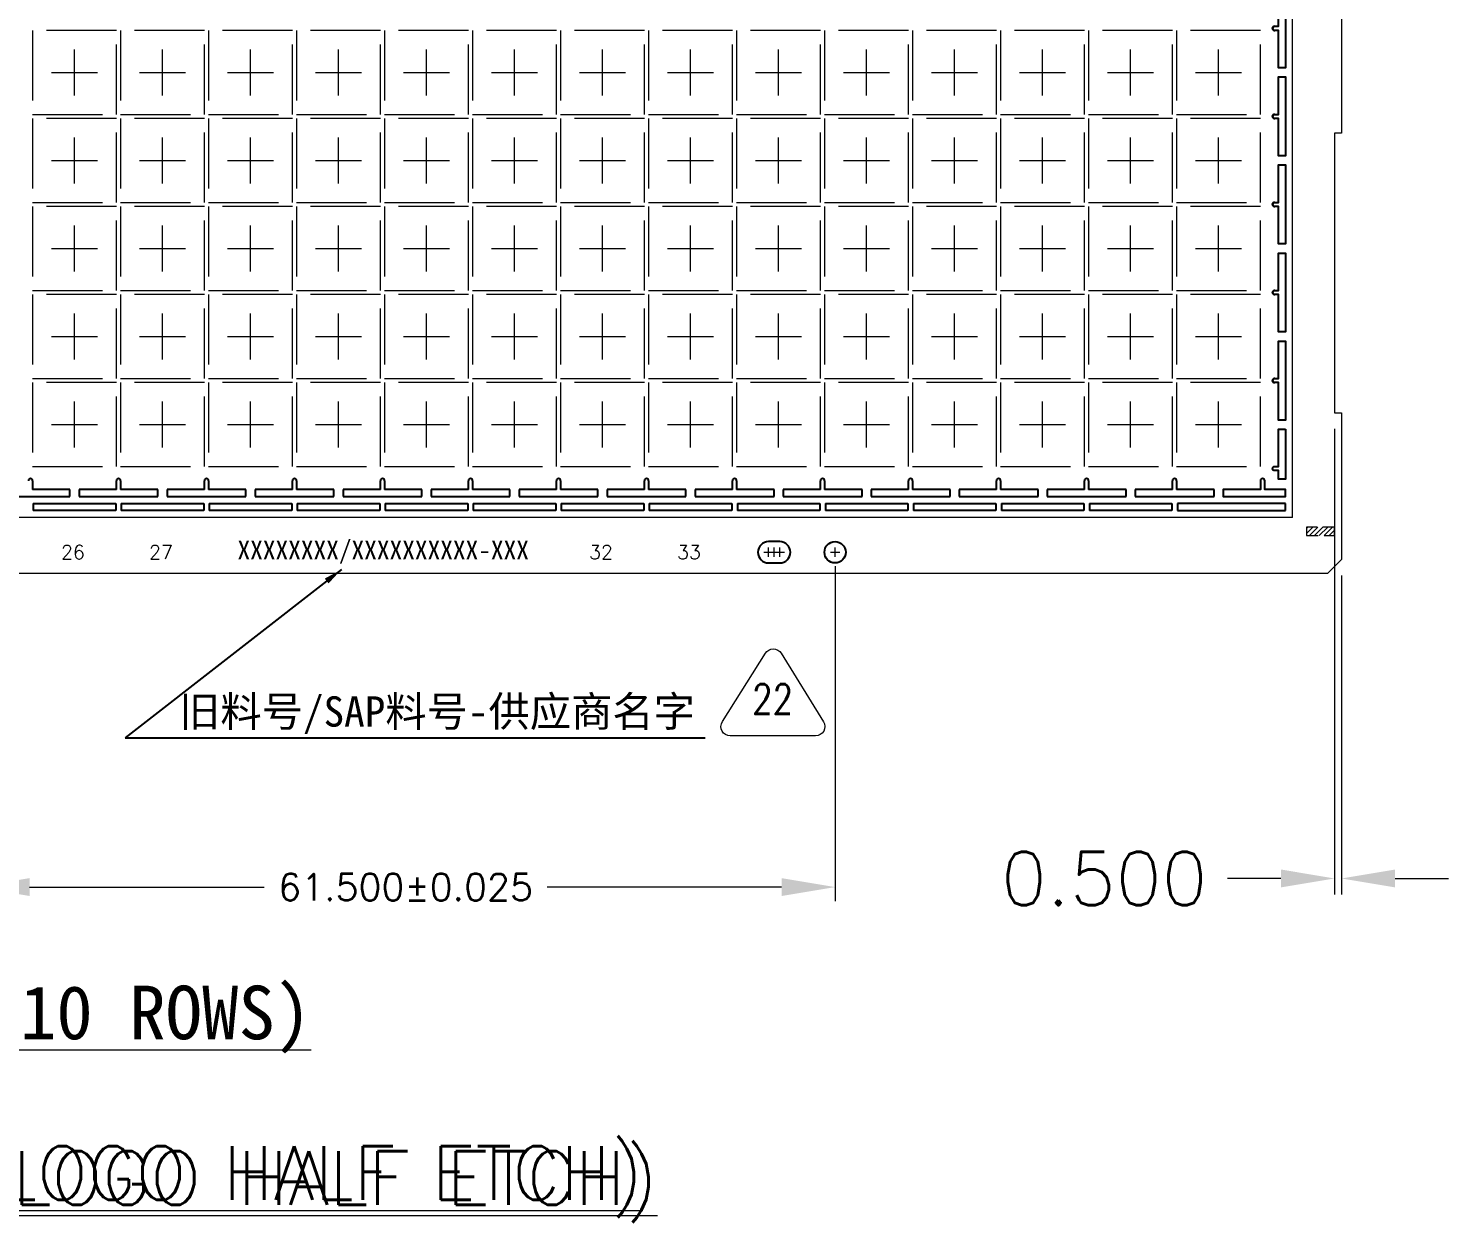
# Model space of a CAD drawing. Header units: millimetres. Extents: x 586 to 984, y 385 to 645.
# Drawn here: x 684.53 to 715.03, y 451.23 to 476.87 of the extents above; entities that cross this region are included whole.
import ezdxf

# ---------------------------------------------------------------- set-up
doc = ezdxf.new("R2010")
doc.units = ezdxf.units.MM
doc.linetypes.add('CENTER', pattern=[2, 1.25, -0.25, 0.25, -0.25])
doc.linetypes.add('HIDDEN', pattern=[0.375, 0.25, -0.125])
doc.layers.add('1', color=7, linetype='Continuous')
doc.layers.add('标注', color=4, linetype='Continuous')
doc.layers.add('DIM', color=4, linetype='Continuous', lineweight=18)
doc.styles.add('ROMANS', font='SIMPLEX', dxfattribs={"width": 0.8, "height": 0.018})
doc.styles.add('SIMPLEX', font='SIMPLEX')
doc.styles.add('宋体', font='')
doc.styles.get('宋体').set_extended_font_data('SimSun')
doc.dimstyles.new('ISO-25', dxfattribs={"dimtxt": 0.2, "dimasz": 0.15, "dimexe": 0.025, "dimexo": 0.025, "dimgap": 0.025, "dimtad": 0, "dimdec": 3, "dimzin": 1, "dimdsep": 46, "dimtxsty": '宋体', "dimcen": 0.15, "dimadec": 0, "dimazin": 0, "dimtfac": 1, "dimtdec": 3, "dimtmove": 0, "dimatfit": 3, "dimfxl": 1, "dimarcsym": 0})

msp = doc.modelspace()

# ---------------------------------------------------------------- hatches: boundary and pattern name
at = {"layer": 'DIM'}
h = msp.add_hatch(dxfattribs=at)
h.set_pattern_fill('ANSI31', color=256, scale=0.6, style=0)
h.set_pattern_definition([(45, (355.90738, 487.44193), (-0.053033009, 0.053033009), [])])
h.paths.add_polyline_path([(635.4774, 487.7584), (635.4774, 487.5784), (636.0774, 487.5784), (636.0774, 487.7584)])
h.paths.add_polyline_path([(635.4774, 465.9784), (635.4774, 466.1584), (636.0774, 466.1584), (636.0774, 465.9784)])
h.paths.add_polyline_path([(712.5774, 465.9784), (712.5774, 466.1584), (711.9774, 466.1584), (711.9774, 465.9784)])
h.paths.add_polyline_path([(712.5774, 487.7584), (712.5774, 487.5784), (711.9774, 487.5784), (711.9774, 487.7584)])

# ---------------------------------------------------------------- linework, layer by layer
msp.add_circle((701.8524, 465.622, -0.0958), 0.2286)
at = {"layer": '1', "ltscale": 10}
for p, q in [((684.6174, 467.1574, -0.0958), (684.6174, 466.9684, -0.0958)), ((685.4199, 466.9684, -0.0958), (684.6174, 466.9684, -0.0958)), ((685.4199, 466.8184, -0.0958), (685.4199, 466.9684, -0.0958)), ((686.4174, 466.9684, -0.0958), (685.6149, 466.9684, -0.0958)), ((685.6149, 466.9684, -0.0958), (685.6149, 466.8184, -0.0958)), ((686.4174, 466.9684, -0.0958), (686.4174, 467.1574, -0.0958)), ((686.5074, 467.1574, -0.0958), (686.5074, 466.9684, -0.0958)), ((687.3099, 466.9684, -0.0958), (686.5074, 466.9684, -0.0958)), ((687.3099, 466.8184, -0.0958), (687.3099, 466.9684, -0.0958)), ((688.3074, 466.9684, -0.0958), (687.5049, 466.9684, -0.0958)), ((687.5049, 466.9684, -0.0958), (687.5049, 466.8184, -0.0958)), ((688.3074, 466.9684, -0.0958), (688.3074, 467.1574, -0.0958)), ((688.3974, 467.1574, -0.0958), (688.3974, 466.9684, -0.0958)), ((689.1999, 466.9684, -0.0958), (688.3974, 466.9684, -0.0958)), ((689.1999, 466.8184, -0.0958), (689.1999, 466.9684, -0.0958)), ((690.1974, 466.9684, -0.0958), (689.3949, 466.9684, -0.0958)), ((689.3949, 466.9684, -0.0958), (689.3949, 466.8184, -0.0958)), ((690.1974, 466.9684, -0.0958), (690.1974, 467.1574, -0.0958)), ((690.2874, 467.1574, -0.0958), (690.2874, 466.9684, -0.0958)), ((691.0899, 466.9684, -0.0958), (690.2874, 466.9684, -0.0958)), ((691.0899, 466.8184, -0.0958), (691.0899, 466.9684, -0.0958)), ((692.0874, 466.9684, -0.0958), (691.2849, 466.9684, -0.0958)), ((691.2849, 466.9684, -0.0958), (691.2849, 466.8184, -0.0958)), ((692.0874, 466.9684, -0.0958), (692.0874, 467.1574, -0.0958)), ((692.1774, 467.1574, -0.0958), (692.1774, 466.9684, -0.0958)), ((692.9799, 466.9684, -0.0958), (692.1774, 466.9684, -0.0958)), ((692.9799, 466.8184, -0.0958), (692.9799, 466.9684, -0.0958)), ((693.9774, 466.9684, -0.0958), (693.1749, 466.9684, -0.0958)), ((693.1749, 466.9684, -0.0958), (693.1749, 466.8184, -0.0958)), ((693.9774, 466.9684, -0.0958), (693.9774, 467.1574, -0.0958)), ((694.0674, 467.1574, -0.0958), (694.0674, 466.9684, -0.0958)), ((694.8699, 466.9684, -0.0958), (694.0674, 466.9684, -0.0958)), ((694.8699, 466.8184, -0.0958), (694.8699, 466.9684, -0.0958)), ((695.8674, 466.9684, -0.0958), (695.0649, 466.9684, -0.0958)), ((695.0649, 466.9684, -0.0958), (695.0649, 466.8184, -0.0958)), ((695.8674, 466.9684, -0.0958), (695.8674, 467.1574, -0.0958)), ((695.9574, 467.1574, -0.0958), (695.9574, 466.9684, -0.0958)), ((696.7599, 466.9684, -0.0958), (695.9574, 466.9684, -0.0958)), ((696.7599, 466.8184, -0.0958), (696.7599, 466.9684, -0.0958)), ((697.7574, 466.9684, -0.0958), (696.9549, 466.9684, -0.0958)), ((696.9549, 466.9684, -0.0958), (696.9549, 466.8184, -0.0958)), ((697.7574, 466.9684, -0.0958), (697.7574, 467.1574, -0.0958)), ((697.8474, 467.1574, -0.0958), (697.8474, 466.9684, -0.0958)), ((698.6499, 466.9684, -0.0958), (697.8474, 466.9684, -0.0958)), ((698.6499, 466.8184, -0.0958), (698.6499, 466.9684, -0.0958)), ((699.6474, 466.9684, -0.0958), (698.8449, 466.9684, -0.0958)), ((698.8449, 466.9684, -0.0958), (698.8449, 466.8184, -0.0958)), ((699.6474, 466.9684, -0.0958), (699.6474, 467.1574, -0.0958)), ((699.7374, 467.1574, -0.0958), (699.7374, 466.9684, -0.0958)), ((700.5399, 466.9684, -0.0958), (699.7374, 466.9684, -0.0958)), ((700.5399, 466.8184, -0.0958), (700.5399, 466.9684, -0.0958)), ((701.5374, 466.9684, -0.0958), (700.7349, 466.9684, -0.0958)), ((700.7349, 466.9684, -0.0958), (700.7349, 466.8184, -0.0958)), ((701.5374, 466.9684, -0.0958), (701.5374, 467.1574, -0.0958)), ((701.6274, 467.1574, -0.0958), (701.6274, 466.9684, -0.0958)), ((702.4299, 466.9684, -0.0958), (701.6274, 466.9684, -0.0958)), ((702.4299, 466.8184, -0.0958), (702.4299, 466.9684, -0.0958)), ((703.4274, 466.9684, -0.0958), (702.6249, 466.9684, -0.0958)), ((702.6249, 466.9684, -0.0958), (702.6249, 466.8184, -0.0958)), ((703.4274, 466.9684, -0.0958), (703.4274, 467.1574, -0.0958)), ((703.5174, 467.1574, -0.0958), (703.5174, 466.9684, -0.0958)), ((704.3199, 466.9684, -0.0958), (703.5174, 466.9684, -0.0958)), ((704.3199, 466.8184, -0.0958), (704.3199, 466.9684, -0.0958)), ((705.3174, 466.9684, -0.0958), (704.5149, 466.9684, -0.0958)), ((704.5149, 466.9684, -0.0958), (704.5149, 466.8184, -0.0958)), ((705.3174, 466.9684, -0.0958), (705.3174, 467.1574, -0.0958)), ((705.4074, 467.1574, -0.0958), (705.4074, 466.9684, -0.0958)), ((706.2099, 466.9684, -0.0958), (705.4074, 466.9684, -0.0958)), ((706.2099, 466.8184, -0.0958), (706.2099, 466.9684, -0.0958)), ((707.2074, 466.9684, -0.0958), (706.4049, 466.9684, -0.0958)), ((706.4049, 466.9684, -0.0958), (706.4049, 466.8184, -0.0958)), ((707.2074, 466.9684, -0.0958), (707.2074, 467.1574, -0.0958)), ((707.2974, 467.1574, -0.0958), (707.2974, 466.9684, -0.0958)), ((708.0999, 466.9684, -0.0958), (707.2974, 466.9684, -0.0958)), ((708.0999, 466.8184, -0.0958), (708.0999, 466.9684, -0.0958)), ((709.0974, 466.9684, -0.0958), (708.2949, 466.9684, -0.0958)), ((708.2949, 466.9684, -0.0958), (708.2949, 466.8184, -0.0958)), ((709.0974, 466.9684, -0.0958), (709.0974, 467.1574, -0.0958)), ((709.1874, 467.1574, -0.0958), (709.1874, 466.9684, -0.0958)), ((709.9899, 466.9684, -0.0958), (709.1874, 466.9684, -0.0958)), ((709.9899, 466.8184, -0.0958), (709.9899, 466.9684, -0.0958)), ((683.7249, 466.8184, -0.0958), (685.4199, 466.8184, -0.0958)), ((685.6149, 466.8184, -0.0958), (687.3099, 466.8184, -0.0958)), ((687.5049, 466.8184, -0.0958), (689.1999, 466.8184, -0.0958)), ((689.3949, 466.8184, -0.0958), (691.0899, 466.8184, -0.0958)), ((691.2849, 466.8184, -0.0958), (692.9799, 466.8184, -0.0958)), ((693.1749, 466.8184, -0.0958), (694.8699, 466.8184, -0.0958)), ((695.0649, 466.8184, -0.0958), (696.7599, 466.8184, -0.0958)), ((696.9549, 466.8184, -0.0958), (698.6499, 466.8184, -0.0958)), ((698.8449, 466.8184, -0.0958), (700.5399, 466.8184, -0.0958)), ((700.7349, 466.8184, -0.0958), (702.4299, 466.8184, -0.0958)), ((702.6249, 466.8184, -0.0958), (704.3199, 466.8184, -0.0958)), ((704.5149, 466.8184, -0.0958), (706.2099, 466.8184, -0.0958)), ((706.4049, 466.8184, -0.0958), (708.0999, 466.8184, -0.0958)), ((708.2949, 466.8184, -0.0958), (709.9899, 466.8184, -0.0958))]:
    msp.add_line(p, q, dxfattribs=at)
at = {"layer": '1'}
for p, q in [((684.6324, 466.6684, -0.0958), (686.4024, 466.6684, -0.0958)), ((684.6324, 466.6684, -0.0958), (684.6324, 466.5184, -0.0958)), ((686.4024, 466.6684, -0.0958), (686.4024, 466.5184, -0.0958)), ((686.5224, 466.6684, -0.0958), (688.2924, 466.6684, -0.0958)), ((686.5224, 466.6684, -0.0958), (686.5224, 466.5184, -0.0958)), ((688.2924, 466.6684, -0.0958), (688.2924, 466.5184, -0.0958)), ((688.4124, 466.6684, -0.0958), (690.1824, 466.6684, -0.0958)), ((688.4124, 466.6684, -0.0958), (688.4124, 466.5184, -0.0958)), ((690.1824, 466.6684, -0.0958), (690.1824, 466.5184, -0.0958)), ((690.3024, 466.6684, -0.0958), (692.0724, 466.6684, -0.0958)), ((690.3024, 466.6684, -0.0958), (690.3024, 466.5184, -0.0958)), ((692.0724, 466.6684, -0.0958), (692.0724, 466.5184, -0.0958)), ((692.1924, 466.6684, -0.0958), (693.9624, 466.6684, -0.0958)), ((692.1924, 466.6684, -0.0958), (692.1924, 466.5184, -0.0958)), ((693.9624, 466.6684, -0.0958), (693.9624, 466.5184, -0.0958)), ((694.0824, 466.6684, -0.0958), (695.8524, 466.6684, -0.0958)), ((694.0824, 466.6684, -0.0958), (694.0824, 466.5184, -0.0958)), ((695.8524, 466.6684, -0.0958), (695.8524, 466.5184, -0.0958)), ((695.9724, 466.6684, -0.0958), (697.7424, 466.6684, -0.0958)), ((695.9724, 466.6684, -0.0958), (695.9724, 466.5184, -0.0958)), ((697.7424, 466.6684, -0.0958), (697.7424, 466.5184, -0.0958)), ((697.8624, 466.6684, -0.0958), (699.6324, 466.6684, -0.0958)), ((697.8624, 466.6684, -0.0958), (697.8624, 466.5184, -0.0958)), ((699.6324, 466.6684, -0.0958), (699.6324, 466.5184, -0.0958)), ((699.7524, 466.6684, -0.0958), (701.5224, 466.6684, -0.0958)), ((699.7524, 466.6684, -0.0958), (699.7524, 466.5184, -0.0958)), ((701.5224, 466.6684, -0.0958), (701.5224, 466.5184, -0.0958)), ((701.6424, 466.6684, -0.0958), (703.4124, 466.6684, -0.0958)), ((701.6424, 466.6684, -0.0958), (701.6424, 466.5184, -0.0958)), ((703.4124, 466.6684, -0.0958), (703.4124, 466.5184, -0.0958)), ((703.5324, 466.6684, -0.0958), (705.3024, 466.6684, -0.0958)), ((703.5324, 466.6684, -0.0958), (703.5324, 466.5184, -0.0958)), ((705.3024, 466.6684, -0.0958), (705.3024, 466.5184, -0.0958)), ((705.4224, 466.6684, -0.0958), (707.1924, 466.6684, -0.0958)), ((705.4224, 466.6684, -0.0958), (705.4224, 466.5184, -0.0958)), ((707.1924, 466.6684, -0.0958), (707.1924, 466.5184, -0.0958)), ((707.3124, 466.6684, -0.0958), (709.0824, 466.6684, -0.0958)), ((707.3124, 466.6684, -0.0958), (707.3124, 466.5184, -0.0958)), ((709.0824, 466.6684, -0.0958), (709.0824, 466.5184, -0.0958)), ((711.5274, 466.6684, -0.0958), (709.2024, 466.6684, -0.0958)), ((709.2024, 466.6684, -0.0958), (709.2024, 466.5184, -0.0958)), ((711.5274, 466.5184, -0.0958), (711.5274, 466.6684, -0.0958)), ((686.4024, 466.5184, -0.0958), (684.6324, 466.5184, -0.0958)), ((688.2924, 466.5184, -0.0958), (686.5224, 466.5184, -0.0958)), ((690.1824, 466.5184, -0.0958), (688.4124, 466.5184, -0.0958)), ((692.0724, 466.5184, -0.0958), (690.3024, 466.5184, -0.0958)), ((693.9624, 466.5184, -0.0958), (692.1924, 466.5184, -0.0958)), ((695.8524, 466.5184, -0.0958), (694.0824, 466.5184, -0.0958)), ((697.7424, 466.5184, -0.0958), (695.9724, 466.5184, -0.0958)), ((699.6324, 466.5184, -0.0958), (697.8624, 466.5184, -0.0958)), ((701.5224, 466.5184, -0.0958), (699.7524, 466.5184, -0.0958)), ((703.4124, 466.5184, -0.0958), (701.6424, 466.5184, -0.0958)), ((705.3024, 466.5184, -0.0958), (703.5324, 466.5184, -0.0958)), ((707.1924, 466.5184, -0.0958), (705.4224, 466.5184, -0.0958)), ((709.0824, 466.5184, -0.0958), (707.3124, 466.5184, -0.0958)), ((709.2024, 466.5184, -0.0958), (711.5274, 466.5184, -0.0958))]:
    msp.add_line(p, q, dxfattribs=at)
at = {"layer": '1', "lineweight": 0, "elevation": -0.0958}
msp.add_lwpolyline([(635.6274, 488.5684), (712.4274, 488.5684), (712.7274, 488.2684), (712.7274, 485.1184), (712.5774, 485.1184), (712.5774, 479.1184), (712.7274, 479.1184), (712.7274, 474.6184), (712.5774, 474.6184), (712.5774, 468.6184), (712.7274, 468.6184), (712.7274, 465.4684), (712.4274, 465.1684), (635.6274, 465.1684)], dxfattribs=at)
at = {"layer": '1', "elevation": -0.0958}
for points in [[(711.2934, 476.9134), (711.3774, 476.9134), (711.3774, 477.7159), (711.5274, 477.7159), (711.5274, 476.0209), (711.3774, 476.0209), (711.3774, 476.8234), (711.2934, 476.8234, -1), (711.2934, 476.9134, 1), (711.2934, 476.8234)], [(711.2934, 475.0234), (711.3774, 475.0234), (711.3774, 475.8259), (711.5274, 475.8259), (711.5274, 474.1309), (711.3774, 474.1309), (711.3774, 474.9334), (711.2934, 474.9334, -1), (711.2934, 475.0234, 1), (711.2934, 474.9334)], [(711.2934, 473.1334), (711.3774, 473.1334), (711.3774, 473.9359), (711.5274, 473.9359), (711.5274, 472.2409), (711.3774, 472.2409), (711.3774, 473.0434), (711.2934, 473.0434, -1), (711.2934, 473.1334, 1), (711.2934, 473.0434)], [(711.2934, 471.2434), (711.3774, 471.2434), (711.3774, 472.0459), (711.5274, 472.0459), (711.5274, 470.3509), (711.3774, 470.3509), (711.3774, 471.1534), (711.2934, 471.1534, -1), (711.2934, 471.2434, 1), (711.2934, 471.1534)], [(711.2934, 469.3534), (711.3774, 469.3534), (711.3774, 470.1559), (711.5274, 470.1559), (711.5274, 468.4609), (711.3774, 468.4609), (711.3774, 469.2634), (711.2934, 469.2634, -1), (711.2934, 469.3534, 1), (711.2934, 469.2634)]]:
    msp.add_lwpolyline(points, format="xyb", dxfattribs=at)
for points in [[(711.5274, 468.2659), (711.5274, 467.1934), (711.3774, 467.1934), (711.3774, 467.3734), (711.2934, 467.3734, -1), (711.2934, 467.4634), (711.3774, 467.4634), (711.3774, 468.2659)], [(700.6638, 465.3934, 1), (700.6638, 465.8506), (700.4238, 465.8506, 1), (700.4238, 465.3934)]]:
    msp.add_lwpolyline(points, format="xyb", close=True, dxfattribs=at)
at = {"layer": '1', "ltscale": 10, "elevation": -0.0958}
msp.add_lwpolyline([(711.0774, 467.1574, 1), (710.9874, 467.1574), (710.9874, 466.9684), (710.1849, 466.9684), (710.1849, 466.8184), (711.5274, 466.8184), (711.5274, 466.9684), (711.0774, 466.9684)], format="xyb", close=True, dxfattribs=at)
at = {"layer": '1'}
msp.add_circle((701.8524, 465.622, -0.0958), 0.2286, dxfattribs=at)
at = {"layer": '1', "ltscale": 10}
for centre in [(684.5724, 467.1574, -0.0958), (686.4624, 467.1574, -0.0958), (688.3524, 467.1574, -0.0958), (690.2424, 467.1574, -0.0958), (692.1324, 467.1574, -0.0958), (694.0224, 467.1574, -0.0958), (695.9124, 467.1574, -0.0958), (697.8024, 467.1574, -0.0958), (699.6924, 467.1574, -0.0958), (701.5824, 467.1574, -0.0958), (703.4724, 467.1574, -0.0958), (705.3624, 467.1574, -0.0958), (707.2524, 467.1574, -0.0958), (709.1424, 467.1574, -0.0958)]:
    msp.add_arc(centre, 0.045, 0, 180, dxfattribs=at)
at = {"layer": 'DIM'}
for p, q in [((711.6774, 466.3684, -0.0958), (711.6774, 487.3684, -0.0958)), ((711.6774, 466.3684, -0.0958), (711.6774, 487.3684, -0.0958)), ((712.5774, 468.2734, -0.0958), (712.5774, 458.2734, -0.0958)), ((711.6774, 466.3684, -0.0958), (636.6774, 466.3684, -0.0958)), ((711.6774, 466.3684, -0.0958), (636.6774, 466.3684, -0.0958)), ((700.3238, 465.622, -0.0958), (700.5238, 465.622, -0.0958)), ((700.4238, 465.522, -0.0958), (700.4238, 465.722, -0.0958)), ((700.4438, 465.622, -0.0958), (700.6438, 465.622, -0.0958)), ((700.5438, 465.522, -0.0958), (700.5438, 465.722, -0.0958)), ((700.5638, 465.622, -0.0958), (700.7638, 465.622, -0.0958)), ((700.6638, 465.522, -0.0958), (700.6638, 465.722, -0.0958)), ((701.7524, 465.622, -0.0958), (701.9524, 465.622, -0.0958)), ((701.8524, 465.522, -0.0958), (701.8524, 465.722, -0.0958)), ((701.8524, 465.322, -0.0958), (701.8524, 458.1332, -0.0958)), ((712.7274, 465.1234, -0.0958), (712.7274, 458.2734, -0.0958)), ((684.5524, 458.4332, -0.0958), (689.5893, 458.4332, -0.0958)), ((700.7024, 458.4332, -0.0958), (695.6655, 458.4332, -0.0958)), ((711.4274, 458.6184, -0.0958), (710.2774, 458.6184, -0.0958)), ((713.8774, 458.6184, -0.0958), (715.0274, 458.6184, -0.0958))]:
    msp.add_line(p, q, dxfattribs=at)
at = {"layer": 'DIM', "color": 2, "linetype": 'CENTER', "ltscale": 1.2}
for p, q in [((686.4174, 476.8234, -0.0958), (684.6174, 476.8234, -0.0958)), ((684.6174, 476.8234, -0.0958), (684.6174, 475.0234, -0.0958)), ((686.4174, 475.0234, -0.0958), (686.4174, 476.8234, -0.0958)), ((688.3074, 476.8234, -0.0958), (686.5074, 476.8234, -0.0958)), ((686.5074, 476.8234, -0.0958), (686.5074, 475.0234, -0.0958)), ((688.3074, 475.0234, -0.0958), (688.3074, 476.8234, -0.0958)), ((690.1974, 476.8234, -0.0958), (688.3974, 476.8234, -0.0958)), ((688.3974, 476.8234, -0.0958), (688.3974, 475.0234, -0.0958)), ((690.1974, 475.0234, -0.0958), (690.1974, 476.8234, -0.0958)), ((692.0874, 476.8234, -0.0958), (690.2874, 476.8234, -0.0958)), ((690.2874, 476.8234, -0.0958), (690.2874, 475.0234, -0.0958)), ((692.0874, 475.0234, -0.0958), (692.0874, 476.8234, -0.0958)), ((693.9774, 476.8234, -0.0958), (692.1774, 476.8234, -0.0958)), ((692.1774, 476.8234, -0.0958), (692.1774, 475.0234, -0.0958)), ((693.9774, 475.0234, -0.0958), (693.9774, 476.8234, -0.0958)), ((695.8674, 476.8234, -0.0958), (694.0674, 476.8234, -0.0958)), ((694.0674, 476.8234, -0.0958), (694.0674, 475.0234, -0.0958)), ((695.8674, 475.0234, -0.0958), (695.8674, 476.8234, -0.0958)), ((697.7574, 476.8234, -0.0958), (695.9574, 476.8234, -0.0958)), ((695.9574, 476.8234, -0.0958), (695.9574, 475.0234, -0.0958)), ((697.7574, 475.0234, -0.0958), (697.7574, 476.8234, -0.0958)), ((699.6474, 476.8234, -0.0958), (697.8474, 476.8234, -0.0958)), ((697.8474, 476.8234, -0.0958), (697.8474, 475.0234, -0.0958)), ((699.6474, 475.0234, -0.0958), (699.6474, 476.8234, -0.0958)), ((701.5374, 476.8234, -0.0958), (699.7374, 476.8234, -0.0958)), ((699.7374, 476.8234, -0.0958), (699.7374, 475.0234, -0.0958)), ((701.5374, 475.0234, -0.0958), (701.5374, 476.8234, -0.0958)), ((703.4274, 476.8234, -0.0958), (701.6274, 476.8234, -0.0958)), ((701.6274, 476.8234, -0.0958), (701.6274, 475.0234, -0.0958)), ((703.4274, 475.0234, -0.0958), (703.4274, 476.8234, -0.0958)), ((705.3174, 476.8234, -0.0958), (703.5174, 476.8234, -0.0958)), ((703.5174, 476.8234, -0.0958), (703.5174, 475.0234, -0.0958)), ((705.3174, 475.0234, -0.0958), (705.3174, 476.8234, -0.0958)), ((707.2074, 476.8234, -0.0958), (705.4074, 476.8234, -0.0958)), ((705.4074, 476.8234, -0.0958), (705.4074, 475.0234, -0.0958)), ((707.2074, 475.0234, -0.0958), (707.2074, 476.8234, -0.0958)), ((709.0974, 476.8234, -0.0958), (707.2974, 476.8234, -0.0958)), ((707.2974, 476.8234, -0.0958), (707.2974, 475.0234, -0.0958)), ((709.0974, 475.0234, -0.0958), (709.0974, 476.8234, -0.0958)), ((710.9874, 476.8234, -0.0958), (709.1874, 476.8234, -0.0958)), ((709.1874, 476.8234, -0.0958), (709.1874, 475.0234, -0.0958)), ((710.9874, 475.0234, -0.0958), (710.9874, 476.8234, -0.0958)), ((684.6174, 475.0234, -0.0958), (686.4174, 475.0234, -0.0958)), ((686.4174, 474.9334, -0.0958), (684.6174, 474.9334, -0.0958)), ((684.6174, 474.9334, -0.0958), (684.6174, 473.1334, -0.0958)), ((686.4174, 473.1334, -0.0958), (686.4174, 474.9334, -0.0958)), ((686.5074, 475.0234, -0.0958), (688.3074, 475.0234, -0.0958)), ((688.3074, 474.9334, -0.0958), (686.5074, 474.9334, -0.0958)), ((686.5074, 474.9334, -0.0958), (686.5074, 473.1334, -0.0958)), ((688.3074, 473.1334, -0.0958), (688.3074, 474.9334, -0.0958)), ((688.3974, 475.0234, -0.0958), (690.1974, 475.0234, -0.0958)), ((690.1974, 474.9334, -0.0958), (688.3974, 474.9334, -0.0958)), ((688.3974, 474.9334, -0.0958), (688.3974, 473.1334, -0.0958)), ((690.1974, 473.1334, -0.0958), (690.1974, 474.9334, -0.0958)), ((690.2874, 475.0234, -0.0958), (692.0874, 475.0234, -0.0958)), ((692.0874, 474.9334, -0.0958), (690.2874, 474.9334, -0.0958)), ((690.2874, 474.9334, -0.0958), (690.2874, 473.1334, -0.0958)), ((692.0874, 473.1334, -0.0958), (692.0874, 474.9334, -0.0958)), ((692.1774, 475.0234, -0.0958), (693.9774, 475.0234, -0.0958)), ((693.9774, 474.9334, -0.0958), (692.1774, 474.9334, -0.0958)), ((692.1774, 474.9334, -0.0958), (692.1774, 473.1334, -0.0958)), ((693.9774, 473.1334, -0.0958), (693.9774, 474.9334, -0.0958)), ((694.0674, 475.0234, -0.0958), (695.8674, 475.0234, -0.0958)), ((695.8674, 474.9334, -0.0958), (694.0674, 474.9334, -0.0958)), ((694.0674, 474.9334, -0.0958), (694.0674, 473.1334, -0.0958)), ((695.8674, 473.1334, -0.0958), (695.8674, 474.9334, -0.0958)), ((695.9574, 475.0234, -0.0958), (697.7574, 475.0234, -0.0958)), ((697.7574, 474.9334, -0.0958), (695.9574, 474.9334, -0.0958)), ((695.9574, 474.9334, -0.0958), (695.9574, 473.1334, -0.0958)), ((697.7574, 473.1334, -0.0958), (697.7574, 474.9334, -0.0958)), ((697.8474, 475.0234, -0.0958), (699.6474, 475.0234, -0.0958)), ((699.6474, 474.9334, -0.0958), (697.8474, 474.9334, -0.0958)), ((697.8474, 474.9334, -0.0958), (697.8474, 473.1334, -0.0958)), ((699.6474, 473.1334, -0.0958), (699.6474, 474.9334, -0.0958)), ((699.7374, 475.0234, -0.0958), (701.5374, 475.0234, -0.0958)), ((701.5374, 474.9334, -0.0958), (699.7374, 474.9334, -0.0958)), ((699.7374, 474.9334, -0.0958), (699.7374, 473.1334, -0.0958)), ((701.5374, 473.1334, -0.0958), (701.5374, 474.9334, -0.0958)), ((701.6274, 475.0234, -0.0958), (703.4274, 475.0234, -0.0958)), ((703.4274, 474.9334, -0.0958), (701.6274, 474.9334, -0.0958)), ((701.6274, 474.9334, -0.0958), (701.6274, 473.1334, -0.0958)), ((703.4274, 473.1334, -0.0958), (703.4274, 474.9334, -0.0958)), ((703.5174, 475.0234, -0.0958), (705.3174, 475.0234, -0.0958)), ((705.3174, 474.9334, -0.0958), (703.5174, 474.9334, -0.0958)), ((703.5174, 474.9334, -0.0958), (703.5174, 473.1334, -0.0958)), ((705.3174, 473.1334, -0.0958), (705.3174, 474.9334, -0.0958)), ((705.4074, 475.0234, -0.0958), (707.2074, 475.0234, -0.0958)), ((707.2074, 474.9334, -0.0958), (705.4074, 474.9334, -0.0958)), ((705.4074, 474.9334, -0.0958), (705.4074, 473.1334, -0.0958)), ((707.2074, 473.1334, -0.0958), (707.2074, 474.9334, -0.0958)), ((707.2974, 475.0234, -0.0958), (709.0974, 475.0234, -0.0958)), ((709.0974, 474.9334, -0.0958), (707.2974, 474.9334, -0.0958)), ((707.2974, 474.9334, -0.0958), (707.2974, 473.1334, -0.0958)), ((709.0974, 473.1334, -0.0958), (709.0974, 474.9334, -0.0958)), ((709.1874, 475.0234, -0.0958), (710.9874, 475.0234, -0.0958)), ((710.9874, 474.9334, -0.0958), (709.1874, 474.9334, -0.0958)), ((709.1874, 474.9334, -0.0958), (709.1874, 473.1334, -0.0958)), ((710.9874, 473.1334, -0.0958), (710.9874, 474.9334, -0.0958)), ((684.6174, 473.1334, -0.0958), (686.4174, 473.1334, -0.0958)), ((686.5074, 473.1334, -0.0958), (688.3074, 473.1334, -0.0958)), ((688.3974, 473.1334, -0.0958), (690.1974, 473.1334, -0.0958)), ((690.2874, 473.1334, -0.0958), (692.0874, 473.1334, -0.0958)), ((692.1774, 473.1334, -0.0958), (693.9774, 473.1334, -0.0958)), ((694.0674, 473.1334, -0.0958), (695.8674, 473.1334, -0.0958)), ((695.9574, 473.1334, -0.0958), (697.7574, 473.1334, -0.0958)), ((697.8474, 473.1334, -0.0958), (699.6474, 473.1334, -0.0958)), ((699.7374, 473.1334, -0.0958), (701.5374, 473.1334, -0.0958)), ((701.6274, 473.1334, -0.0958), (703.4274, 473.1334, -0.0958)), ((703.5174, 473.1334, -0.0958), (705.3174, 473.1334, -0.0958)), ((705.4074, 473.1334, -0.0958), (707.2074, 473.1334, -0.0958)), ((707.2974, 473.1334, -0.0958), (709.0974, 473.1334, -0.0958)), ((709.1874, 473.1334, -0.0958), (710.9874, 473.1334, -0.0958)), ((686.4174, 473.0434, -0.0958), (684.6174, 473.0434, -0.0958)), ((684.6174, 473.0434, -0.0958), (684.6174, 471.2434, -0.0958)), ((686.4174, 471.2434, -0.0958), (686.4174, 473.0434, -0.0958)), ((688.3074, 473.0434, -0.0958), (686.5074, 473.0434, -0.0958)), ((686.5074, 473.0434, -0.0958), (686.5074, 471.2434, -0.0958)), ((688.3074, 471.2434, -0.0958), (688.3074, 473.0434, -0.0958)), ((690.1974, 473.0434, -0.0958), (688.3974, 473.0434, -0.0958)), ((688.3974, 473.0434, -0.0958), (688.3974, 471.2434, -0.0958)), ((690.1974, 471.2434, -0.0958), (690.1974, 473.0434, -0.0958)), ((692.0874, 473.0434, -0.0958), (690.2874, 473.0434, -0.0958)), ((690.2874, 473.0434, -0.0958), (690.2874, 471.2434, -0.0958)), ((692.0874, 471.2434, -0.0958), (692.0874, 473.0434, -0.0958)), ((693.9774, 473.0434, -0.0958), (692.1774, 473.0434, -0.0958)), ((692.1774, 473.0434, -0.0958), (692.1774, 471.2434, -0.0958)), ((693.9774, 471.2434, -0.0958), (693.9774, 473.0434, -0.0958)), ((695.8674, 473.0434, -0.0958), (694.0674, 473.0434, -0.0958)), ((694.0674, 473.0434, -0.0958), (694.0674, 471.2434, -0.0958)), ((695.8674, 471.2434, -0.0958), (695.8674, 473.0434, -0.0958)), ((697.7574, 473.0434, -0.0958), (695.9574, 473.0434, -0.0958)), ((695.9574, 473.0434, -0.0958), (695.9574, 471.2434, -0.0958)), ((697.7574, 471.2434, -0.0958), (697.7574, 473.0434, -0.0958)), ((699.6474, 473.0434, -0.0958), (697.8474, 473.0434, -0.0958)), ((697.8474, 473.0434, -0.0958), (697.8474, 471.2434, -0.0958)), ((699.6474, 471.2434, -0.0958), (699.6474, 473.0434, -0.0958)), ((701.5374, 473.0434, -0.0958), (699.7374, 473.0434, -0.0958)), ((699.7374, 473.0434, -0.0958), (699.7374, 471.2434, -0.0958)), ((701.5374, 471.2434, -0.0958), (701.5374, 473.0434, -0.0958)), ((703.4274, 473.0434, -0.0958), (701.6274, 473.0434, -0.0958)), ((701.6274, 473.0434, -0.0958), (701.6274, 471.2434, -0.0958)), ((703.4274, 471.2434, -0.0958), (703.4274, 473.0434, -0.0958)), ((705.3174, 473.0434, -0.0958), (703.5174, 473.0434, -0.0958)), ((703.5174, 473.0434, -0.0958), (703.5174, 471.2434, -0.0958)), ((705.3174, 471.2434, -0.0958), (705.3174, 473.0434, -0.0958)), ((707.2074, 473.0434, -0.0958), (705.4074, 473.0434, -0.0958)), ((705.4074, 473.0434, -0.0958), (705.4074, 471.2434, -0.0958)), ((707.2074, 471.2434, -0.0958), (707.2074, 473.0434, -0.0958)), ((709.0974, 473.0434, -0.0958), (707.2974, 473.0434, -0.0958)), ((707.2974, 473.0434, -0.0958), (707.2974, 471.2434, -0.0958)), ((709.0974, 471.2434, -0.0958), (709.0974, 473.0434, -0.0958)), ((710.9874, 473.0434, -0.0958), (709.1874, 473.0434, -0.0958)), ((709.1874, 473.0434, -0.0958), (709.1874, 471.2434, -0.0958)), ((710.9874, 471.2434, -0.0958), (710.9874, 473.0434, -0.0958)), ((684.6174, 471.2434, -0.0958), (686.4174, 471.2434, -0.0958)), ((686.5074, 471.2434, -0.0958), (688.3074, 471.2434, -0.0958)), ((688.3974, 471.2434, -0.0958), (690.1974, 471.2434, -0.0958)), ((690.2874, 471.2434, -0.0958), (692.0874, 471.2434, -0.0958)), ((692.1774, 471.2434, -0.0958), (693.9774, 471.2434, -0.0958)), ((694.0674, 471.2434, -0.0958), (695.8674, 471.2434, -0.0958)), ((695.9574, 471.2434, -0.0958), (697.7574, 471.2434, -0.0958)), ((697.8474, 471.2434, -0.0958), (699.6474, 471.2434, -0.0958)), ((699.7374, 471.2434, -0.0958), (701.5374, 471.2434, -0.0958)), ((701.6274, 471.2434, -0.0958), (703.4274, 471.2434, -0.0958)), ((703.5174, 471.2434, -0.0958), (705.3174, 471.2434, -0.0958)), ((705.4074, 471.2434, -0.0958), (707.2074, 471.2434, -0.0958)), ((707.2974, 471.2434, -0.0958), (709.0974, 471.2434, -0.0958)), ((709.1874, 471.2434, -0.0958), (710.9874, 471.2434, -0.0958)), ((686.4174, 471.1534, -0.0958), (684.6174, 471.1534, -0.0958)), ((684.6174, 471.1534, -0.0958), (684.6174, 469.3534, -0.0958)), ((686.4174, 469.3534, -0.0958), (686.4174, 471.1534, -0.0958)), ((688.3074, 471.1534, -0.0958), (686.5074, 471.1534, -0.0958)), ((686.5074, 471.1534, -0.0958), (686.5074, 469.3534, -0.0958)), ((688.3074, 469.3534, -0.0958), (688.3074, 471.1534, -0.0958)), ((690.1974, 471.1534, -0.0958), (688.3974, 471.1534, -0.0958)), ((688.3974, 471.1534, -0.0958), (688.3974, 469.3534, -0.0958)), ((690.1974, 469.3534, -0.0958), (690.1974, 471.1534, -0.0958)), ((692.0874, 471.1534, -0.0958), (690.2874, 471.1534, -0.0958)), ((690.2874, 471.1534, -0.0958), (690.2874, 469.3534, -0.0958)), ((692.0874, 469.3534, -0.0958), (692.0874, 471.1534, -0.0958)), ((693.9774, 471.1534, -0.0958), (692.1774, 471.1534, -0.0958)), ((692.1774, 471.1534, -0.0958), (692.1774, 469.3534, -0.0958)), ((693.9774, 469.3534, -0.0958), (693.9774, 471.1534, -0.0958)), ((695.8674, 471.1534, -0.0958), (694.0674, 471.1534, -0.0958)), ((694.0674, 471.1534, -0.0958), (694.0674, 469.3534, -0.0958)), ((695.8674, 469.3534, -0.0958), (695.8674, 471.1534, -0.0958)), ((697.7574, 471.1534, -0.0958), (695.9574, 471.1534, -0.0958)), ((695.9574, 471.1534, -0.0958), (695.9574, 469.3534, -0.0958)), ((697.7574, 469.3534, -0.0958), (697.7574, 471.1534, -0.0958)), ((699.6474, 471.1534, -0.0958), (697.8474, 471.1534, -0.0958)), ((697.8474, 471.1534, -0.0958), (697.8474, 469.3534, -0.0958)), ((699.6474, 469.3534, -0.0958), (699.6474, 471.1534, -0.0958)), ((701.5374, 471.1534, -0.0958), (699.7374, 471.1534, -0.0958)), ((699.7374, 471.1534, -0.0958), (699.7374, 469.3534, -0.0958)), ((701.5374, 469.3534, -0.0958), (701.5374, 471.1534, -0.0958)), ((703.4274, 471.1534, -0.0958), (701.6274, 471.1534, -0.0958)), ((701.6274, 471.1534, -0.0958), (701.6274, 469.3534, -0.0958)), ((703.4274, 469.3534, -0.0958), (703.4274, 471.1534, -0.0958)), ((705.3174, 471.1534, -0.0958), (703.5174, 471.1534, -0.0958)), ((703.5174, 471.1534, -0.0958), (703.5174, 469.3534, -0.0958)), ((705.3174, 469.3534, -0.0958), (705.3174, 471.1534, -0.0958)), ((707.2074, 471.1534, -0.0958), (705.4074, 471.1534, -0.0958)), ((705.4074, 471.1534, -0.0958), (705.4074, 469.3534, -0.0958)), ((707.2074, 469.3534, -0.0958), (707.2074, 471.1534, -0.0958)), ((709.0974, 471.1534, -0.0958), (707.2974, 471.1534, -0.0958)), ((707.2974, 471.1534, -0.0958), (707.2974, 469.3534, -0.0958)), ((709.0974, 469.3534, -0.0958), (709.0974, 471.1534, -0.0958)), ((710.9874, 471.1534, -0.0958), (709.1874, 471.1534, -0.0958)), ((709.1874, 471.1534, -0.0958), (709.1874, 469.3534, -0.0958)), ((710.9874, 469.3534, -0.0958), (710.9874, 471.1534, -0.0958)), ((684.6174, 469.3534, -0.0958), (686.4174, 469.3534, -0.0958)), ((686.4174, 469.2634, -0.0958), (684.6174, 469.2634, -0.0958)), ((684.6174, 469.2634, -0.0958), (684.6174, 467.4634, -0.0958)), ((686.4174, 467.4634, -0.0958), (686.4174, 469.2634, -0.0958)), ((686.5074, 469.3534, -0.0958), (688.3074, 469.3534, -0.0958)), ((688.3074, 469.2634, -0.0958), (686.5074, 469.2634, -0.0958)), ((686.5074, 469.2634, -0.0958), (686.5074, 467.4634, -0.0958)), ((688.3074, 467.4634, -0.0958), (688.3074, 469.2634, -0.0958)), ((688.3974, 469.3534, -0.0958), (690.1974, 469.3534, -0.0958)), ((690.1974, 469.2634, -0.0958), (688.3974, 469.2634, -0.0958)), ((688.3974, 469.2634, -0.0958), (688.3974, 467.4634, -0.0958)), ((690.1974, 467.4634, -0.0958), (690.1974, 469.2634, -0.0958)), ((690.2874, 469.3534, -0.0958), (692.0874, 469.3534, -0.0958)), ((692.0874, 469.2634, -0.0958), (690.2874, 469.2634, -0.0958)), ((690.2874, 469.2634, -0.0958), (690.2874, 467.4634, -0.0958)), ((692.0874, 467.4634, -0.0958), (692.0874, 469.2634, -0.0958)), ((692.1774, 469.3534, -0.0958), (693.9774, 469.3534, -0.0958)), ((693.9774, 469.2634, -0.0958), (692.1774, 469.2634, -0.0958)), ((692.1774, 469.2634, -0.0958), (692.1774, 467.4634, -0.0958)), ((693.9774, 467.4634, -0.0958), (693.9774, 469.2634, -0.0958)), ((694.0674, 469.3534, -0.0958), (695.8674, 469.3534, -0.0958)), ((695.8674, 469.2634, -0.0958), (694.0674, 469.2634, -0.0958)), ((694.0674, 469.2634, -0.0958), (694.0674, 467.4634, -0.0958)), ((695.8674, 467.4634, -0.0958), (695.8674, 469.2634, -0.0958)), ((695.9574, 469.3534, -0.0958), (697.7574, 469.3534, -0.0958)), ((697.7574, 469.2634, -0.0958), (695.9574, 469.2634, -0.0958)), ((695.9574, 469.2634, -0.0958), (695.9574, 467.4634, -0.0958)), ((697.7574, 467.4634, -0.0958), (697.7574, 469.2634, -0.0958)), ((697.8474, 469.3534, -0.0958), (699.6474, 469.3534, -0.0958)), ((699.6474, 469.2634, -0.0958), (697.8474, 469.2634, -0.0958)), ((697.8474, 469.2634, -0.0958), (697.8474, 467.4634, -0.0958)), ((699.6474, 467.4634, -0.0958), (699.6474, 469.2634, -0.0958)), ((699.7374, 469.3534, -0.0958), (701.5374, 469.3534, -0.0958)), ((701.5374, 469.2634, -0.0958), (699.7374, 469.2634, -0.0958)), ((699.7374, 469.2634, -0.0958), (699.7374, 467.4634, -0.0958)), ((701.5374, 467.4634, -0.0958), (701.5374, 469.2634, -0.0958)), ((701.6274, 469.3534, -0.0958), (703.4274, 469.3534, -0.0958)), ((703.4274, 469.2634, -0.0958), (701.6274, 469.2634, -0.0958)), ((701.6274, 469.2634, -0.0958), (701.6274, 467.4634, -0.0958)), ((703.4274, 467.4634, -0.0958), (703.4274, 469.2634, -0.0958)), ((703.5174, 469.3534, -0.0958), (705.3174, 469.3534, -0.0958)), ((705.3174, 469.2634, -0.0958), (703.5174, 469.2634, -0.0958)), ((703.5174, 469.2634, -0.0958), (703.5174, 467.4634, -0.0958)), ((705.3174, 467.4634, -0.0958), (705.3174, 469.2634, -0.0958)), ((705.4074, 469.3534, -0.0958), (707.2074, 469.3534, -0.0958)), ((707.2074, 469.2634, -0.0958), (705.4074, 469.2634, -0.0958)), ((705.4074, 469.2634, -0.0958), (705.4074, 467.4634, -0.0958)), ((707.2074, 467.4634, -0.0958), (707.2074, 469.2634, -0.0958)), ((707.2974, 469.3534, -0.0958), (709.0974, 469.3534, -0.0958)), ((709.0974, 469.2634, -0.0958), (707.2974, 469.2634, -0.0958)), ((707.2974, 469.2634, -0.0958), (707.2974, 467.4634, -0.0958)), ((709.0974, 467.4634, -0.0958), (709.0974, 469.2634, -0.0958)), ((709.1874, 469.3534, -0.0958), (710.9874, 469.3534, -0.0958)), ((710.9874, 469.2634, -0.0958), (709.1874, 469.2634, -0.0958)), ((709.1874, 469.2634, -0.0958), (709.1874, 467.4634, -0.0958)), ((710.9874, 467.4634, -0.0958), (710.9874, 469.2634, -0.0958)), ((684.6174, 467.4634, -0.0958), (686.4174, 467.4634, -0.0958)), ((686.5074, 467.4634, -0.0958), (688.3074, 467.4634, -0.0958)), ((688.3974, 467.4634, -0.0958), (690.1974, 467.4634, -0.0958)), ((690.2874, 467.4634, -0.0958), (692.0874, 467.4634, -0.0958)), ((692.1774, 467.4634, -0.0958), (693.9774, 467.4634, -0.0958)), ((694.0674, 467.4634, -0.0958), (695.8674, 467.4634, -0.0958)), ((695.9574, 467.4634, -0.0958), (697.7574, 467.4634, -0.0958)), ((697.8474, 467.4634, -0.0958), (699.6474, 467.4634, -0.0958)), ((699.7374, 467.4634, -0.0958), (701.5374, 467.4634, -0.0958)), ((701.6274, 467.4634, -0.0958), (703.4274, 467.4634, -0.0958)), ((703.5174, 467.4634, -0.0958), (705.3174, 467.4634, -0.0958)), ((705.4074, 467.4634, -0.0958), (707.2074, 467.4634, -0.0958)), ((707.2974, 467.4634, -0.0958), (709.0974, 467.4634, -0.0958)), ((709.1874, 467.4634, -0.0958), (710.9874, 467.4634, -0.0958))]:
    msp.add_line(p, q, dxfattribs=at)
at = {"layer": 'DIM', "linetype": 'CENTER', "ltscale": 1.6}
for p, q in [((685.5174, 475.4314, -0.0958), (685.5174, 476.4153, -0.0958)), ((687.4074, 475.4314, -0.0958), (687.4074, 476.4153, -0.0958)), ((689.2974, 475.4314, -0.0958), (689.2974, 476.4153, -0.0958)), ((691.1874, 475.4314, -0.0958), (691.1874, 476.4153, -0.0958)), ((693.0774, 475.4314, -0.0958), (693.0774, 476.4153, -0.0958)), ((694.9674, 475.4314, -0.0958), (694.9674, 476.4153, -0.0958)), ((696.8574, 475.4314, -0.0958), (696.8574, 476.4153, -0.0958)), ((698.7474, 475.4314, -0.0958), (698.7474, 476.4153, -0.0958)), ((700.6374, 475.4314, -0.0958), (700.6374, 476.4153, -0.0958)), ((702.5274, 475.4314, -0.0958), (702.5274, 476.4153, -0.0958)), ((704.4174, 475.4314, -0.0958), (704.4174, 476.4153, -0.0958)), ((706.3074, 475.4314, -0.0958), (706.3074, 476.4153, -0.0958)), ((708.1974, 475.4314, -0.0958), (708.1974, 476.4153, -0.0958)), ((710.0874, 475.4314, -0.0958), (710.0874, 476.4153, -0.0958)), ((685.0254, 475.9234, -0.0958), (686.0094, 475.9234, -0.0958)), ((686.9154, 475.9234, -0.0958), (687.8994, 475.9234, -0.0958)), ((688.8054, 475.9234, -0.0958), (689.7894, 475.9234, -0.0958)), ((690.6954, 475.9234, -0.0958), (691.6794, 475.9234, -0.0958)), ((692.5854, 475.9234, -0.0958), (693.5694, 475.9234, -0.0958)), ((694.4754, 475.9234, -0.0958), (695.4594, 475.9234, -0.0958)), ((696.3654, 475.9234, -0.0958), (697.3494, 475.9234, -0.0958)), ((698.2554, 475.9234, -0.0958), (699.2394, 475.9234, -0.0958)), ((700.1454, 475.9234, -0.0958), (701.1294, 475.9234, -0.0958)), ((702.0354, 475.9234, -0.0958), (703.0194, 475.9234, -0.0958)), ((703.9254, 475.9234, -0.0958), (704.9094, 475.9234, -0.0958)), ((705.8154, 475.9234, -0.0958), (706.7994, 475.9234, -0.0958)), ((707.7054, 475.9234, -0.0958), (708.6894, 475.9234, -0.0958)), ((709.5954, 475.9234, -0.0958), (710.5794, 475.9234, -0.0958)), ((685.5174, 473.5414, -0.0958), (685.5174, 474.5253, -0.0958)), ((687.4074, 473.5414, -0.0958), (687.4074, 474.5253, -0.0958)), ((689.2974, 473.5414, -0.0958), (689.2974, 474.5253, -0.0958)), ((691.1874, 473.5414, -0.0958), (691.1874, 474.5253, -0.0958)), ((693.0774, 473.5414, -0.0958), (693.0774, 474.5253, -0.0958)), ((694.9674, 473.5414, -0.0958), (694.9674, 474.5253, -0.0958)), ((696.8574, 473.5414, -0.0958), (696.8574, 474.5253, -0.0958)), ((698.7474, 473.5414, -0.0958), (698.7474, 474.5253, -0.0958)), ((700.6374, 473.5414, -0.0958), (700.6374, 474.5253, -0.0958)), ((702.5274, 473.5414, -0.0958), (702.5274, 474.5253, -0.0958)), ((704.4174, 473.5414, -0.0958), (704.4174, 474.5253, -0.0958)), ((706.3074, 473.5414, -0.0958), (706.3074, 474.5253, -0.0958)), ((708.1974, 473.5414, -0.0958), (708.1974, 474.5253, -0.0958)), ((710.0874, 473.5414, -0.0958), (710.0874, 474.5253, -0.0958)), ((685.0254, 474.0334, -0.0958), (686.0094, 474.0334, -0.0958)), ((686.9154, 474.0334, -0.0958), (687.8994, 474.0334, -0.0958)), ((688.8054, 474.0334, -0.0958), (689.7894, 474.0334, -0.0958)), ((690.6954, 474.0334, -0.0958), (691.6794, 474.0334, -0.0958)), ((692.5854, 474.0334, -0.0958), (693.5694, 474.0334, -0.0958)), ((694.4754, 474.0334, -0.0958), (695.4594, 474.0334, -0.0958)), ((696.3654, 474.0334, -0.0958), (697.3494, 474.0334, -0.0958)), ((698.2554, 474.0334, -0.0958), (699.2394, 474.0334, -0.0958)), ((700.1454, 474.0334, -0.0958), (701.1294, 474.0334, -0.0958)), ((702.0354, 474.0334, -0.0958), (703.0194, 474.0334, -0.0958)), ((703.9254, 474.0334, -0.0958), (704.9094, 474.0334, -0.0958)), ((705.8154, 474.0334, -0.0958), (706.7994, 474.0334, -0.0958)), ((707.7054, 474.0334, -0.0958), (708.6894, 474.0334, -0.0958)), ((709.5954, 474.0334, -0.0958), (710.5794, 474.0334, -0.0958)), ((685.5174, 471.6514, -0.0958), (685.5174, 472.6353, -0.0958)), ((687.4074, 471.6514, -0.0958), (687.4074, 472.6353, -0.0958)), ((689.2974, 471.6514, -0.0958), (689.2974, 472.6353, -0.0958)), ((691.1874, 471.6514, -0.0958), (691.1874, 472.6353, -0.0958)), ((693.0774, 471.6514, -0.0958), (693.0774, 472.6353, -0.0958)), ((694.9674, 471.6514, -0.0958), (694.9674, 472.6353, -0.0958)), ((696.8574, 471.6514, -0.0958), (696.8574, 472.6353, -0.0958)), ((698.7474, 471.6514, -0.0958), (698.7474, 472.6353, -0.0958)), ((700.6374, 471.6514, -0.0958), (700.6374, 472.6353, -0.0958)), ((702.5274, 471.6514, -0.0958), (702.5274, 472.6353, -0.0958)), ((704.4174, 471.6514, -0.0958), (704.4174, 472.6353, -0.0958)), ((706.3074, 471.6514, -0.0958), (706.3074, 472.6353, -0.0958)), ((708.1974, 471.6514, -0.0958), (708.1974, 472.6353, -0.0958)), ((710.0874, 471.6514, -0.0958), (710.0874, 472.6353, -0.0958)), ((685.0254, 472.1434, -0.0958), (686.0094, 472.1434, -0.0958)), ((686.9154, 472.1434, -0.0958), (687.8994, 472.1434, -0.0958)), ((688.8054, 472.1434, -0.0958), (689.7894, 472.1434, -0.0958)), ((690.6954, 472.1434, -0.0958), (691.6794, 472.1434, -0.0958)), ((692.5854, 472.1434, -0.0958), (693.5694, 472.1434, -0.0958)), ((694.4754, 472.1434, -0.0958), (695.4594, 472.1434, -0.0958)), ((696.3654, 472.1434, -0.0958), (697.3494, 472.1434, -0.0958)), ((698.2554, 472.1434, -0.0958), (699.2394, 472.1434, -0.0958)), ((700.1454, 472.1434, -0.0958), (701.1294, 472.1434, -0.0958)), ((702.0354, 472.1434, -0.0958), (703.0194, 472.1434, -0.0958)), ((703.9254, 472.1434, -0.0958), (704.9094, 472.1434, -0.0958)), ((705.8154, 472.1434, -0.0958), (706.7994, 472.1434, -0.0958)), ((707.7054, 472.1434, -0.0958), (708.6894, 472.1434, -0.0958)), ((709.5954, 472.1434, -0.0958), (710.5794, 472.1434, -0.0958)), ((685.5174, 469.7614, -0.0958), (685.5174, 470.7453, -0.0958)), ((687.4074, 469.7614, -0.0958), (687.4074, 470.7453, -0.0958)), ((689.2974, 469.7614, -0.0958), (689.2974, 470.7453, -0.0958)), ((691.1874, 469.7614, -0.0958), (691.1874, 470.7453, -0.0958)), ((693.0774, 469.7614, -0.0958), (693.0774, 470.7453, -0.0958)), ((694.9674, 469.7614, -0.0958), (694.9674, 470.7453, -0.0958)), ((696.8574, 469.7614, -0.0958), (696.8574, 470.7453, -0.0958)), ((698.7474, 469.7614, -0.0958), (698.7474, 470.7453, -0.0958)), ((700.6374, 469.7614, -0.0958), (700.6374, 470.7453, -0.0958)), ((702.5274, 469.7614, -0.0958), (702.5274, 470.7453, -0.0958)), ((704.4174, 469.7614, -0.0958), (704.4174, 470.7453, -0.0958)), ((706.3074, 469.7614, -0.0958), (706.3074, 470.7453, -0.0958)), ((708.1974, 469.7614, -0.0958), (708.1974, 470.7453, -0.0958)), ((710.0874, 469.7614, -0.0958), (710.0874, 470.7453, -0.0958)), ((685.0254, 470.2534, -0.0958), (686.0094, 470.2534, -0.0958)), ((686.9154, 470.2534, -0.0958), (687.8994, 470.2534, -0.0958)), ((688.8054, 470.2534, -0.0958), (689.7894, 470.2534, -0.0958)), ((690.6954, 470.2534, -0.0958), (691.6794, 470.2534, -0.0958)), ((692.5854, 470.2534, -0.0958), (693.5694, 470.2534, -0.0958)), ((694.4754, 470.2534, -0.0958), (695.4594, 470.2534, -0.0958)), ((696.3654, 470.2534, -0.0958), (697.3494, 470.2534, -0.0958)), ((698.2554, 470.2534, -0.0958), (699.2394, 470.2534, -0.0958)), ((700.1454, 470.2534, -0.0958), (701.1294, 470.2534, -0.0958)), ((702.0354, 470.2534, -0.0958), (703.0194, 470.2534, -0.0958)), ((703.9254, 470.2534, -0.0958), (704.9094, 470.2534, -0.0958)), ((705.8154, 470.2534, -0.0958), (706.7994, 470.2534, -0.0958)), ((707.7054, 470.2534, -0.0958), (708.6894, 470.2534, -0.0958)), ((709.5954, 470.2534, -0.0958), (710.5794, 470.2534, -0.0958)), ((685.5174, 467.8714, -0.0958), (685.5174, 468.8553, -0.0958)), ((687.4074, 467.8714, -0.0958), (687.4074, 468.8553, -0.0958)), ((689.2974, 467.8714, -0.0958), (689.2974, 468.8553, -0.0958)), ((691.1874, 467.8714, -0.0958), (691.1874, 468.8553, -0.0958)), ((693.0774, 467.8714, -0.0958), (693.0774, 468.8553, -0.0958)), ((694.9674, 467.8714, -0.0958), (694.9674, 468.8553, -0.0958)), ((696.8574, 467.8714, -0.0958), (696.8574, 468.8553, -0.0958)), ((698.7474, 467.8714, -0.0958), (698.7474, 468.8553, -0.0958)), ((700.6374, 467.8714, -0.0958), (700.6374, 468.8553, -0.0958)), ((702.5274, 467.8714, -0.0958), (702.5274, 468.8553, -0.0958)), ((704.4174, 467.8714, -0.0958), (704.4174, 468.8553, -0.0958)), ((706.3074, 467.8714, -0.0958), (706.3074, 468.8553, -0.0958)), ((708.1974, 467.8714, -0.0958), (708.1974, 468.8553, -0.0958)), ((710.0874, 467.8714, -0.0958), (710.0874, 468.8553, -0.0958)), ((685.0254, 468.3634, -0.0958), (686.0094, 468.3634, -0.0958)), ((686.9154, 468.3634, -0.0958), (687.8994, 468.3634, -0.0958)), ((688.8054, 468.3634, -0.0958), (689.7894, 468.3634, -0.0958)), ((690.6954, 468.3634, -0.0958), (691.6794, 468.3634, -0.0958)), ((692.5854, 468.3634, -0.0958), (693.5694, 468.3634, -0.0958)), ((694.4754, 468.3634, -0.0958), (695.4594, 468.3634, -0.0958)), ((696.3654, 468.3634, -0.0958), (697.3494, 468.3634, -0.0958)), ((698.2554, 468.3634, -0.0958), (699.2394, 468.3634, -0.0958)), ((700.1454, 468.3634, -0.0958), (701.1294, 468.3634, -0.0958)), ((702.0354, 468.3634, -0.0958), (703.0194, 468.3634, -0.0958)), ((703.9254, 468.3634, -0.0958), (704.9094, 468.3634, -0.0958)), ((705.8154, 468.3634, -0.0958), (706.7994, 468.3634, -0.0958)), ((707.7054, 468.3634, -0.0958), (708.6894, 468.3634, -0.0958)), ((709.5954, 468.3634, -0.0958), (710.5794, 468.3634, -0.0958))]:
    msp.add_line(p, q, dxfattribs=at)
at = {"layer": 'DIM', "linetype": 'HIDDEN', "elevation": -0.0958}
msp.add_lwpolyline([(712.5774, 465.9784), (712.5774, 466.1584), (711.9774, 466.1584), (711.9774, 465.9784)], close=True, dxfattribs=at)
at = {"layer": 'DIM'}
for points in [[(711.4274, 458.8101, -0.0958), (711.4274, 458.4268, -0.0958), (712.5774, 458.6184, -0.0958)], [(713.8774, 458.8101, -0.0958), (713.8774, 458.4268, -0.0958), (712.7274, 458.6184, -0.0958)], [(684.5524, 458.6249, -0.0958), (684.5524, 458.2415, -0.0958), (683.4024, 458.4332, -0.0958)], [(700.7024, 458.6249, -0.0958), (700.7024, 458.2415, -0.0958), (701.8524, 458.4332, -0.0958)]]:
    msp.add_solid(points, dxfattribs=at)
at = {"layer": '标注', "color": 6, "lineweight": 0, "ltscale": 2, "elevation": 0.0689}
msp.add_lwpolyline([(700.6945, 463.4526), (701.6021, 461.9832, -0.5872916), (701.4319, 461.678), (699.6006, 461.678, -0.5899404), (699.4312, 461.9846), (700.3549, 463.454, -0.5551437)], format="xyb", close=True, dxfattribs=at)

# ---------------------------------------------------------------- texts
at = {"layer": 'DIM', "char_height": 0.297619, "attachment_point": 5}
for s, insert in [('{\\Fsimplex|c0;26}', (685.4836, 465.622, -0.0958)), ('{\\Fsimplex|c0;27}', (687.3736, 465.622, -0.0958)), ('{\\Fsimplex|c0;32}', (696.8236, 465.622, -0.0958)), ('{\\Fsimplex|c0;33}', (698.7136, 465.622, -0.0958))]:
    msp.add_mtext(s, dxfattribs=dict(at, insert=insert))
at = {"layer": 'DIM', "attachment_point": 5, "style": 'SIMPLEX'}
for s, insert, char_height in [('\\A1;0.500', (707.6324, 458.6184, -0.0958), 1.15), ('61.500±0.025', (692.6274, 458.4332, -0.0958), 0.575), ('{\\Ftxt|c0;\\L(39 COLUMNS X 10 ROWS)}', (681.998, 455.5877, -0.0729), 1.15), ('{\\Fromans,bigfont|c0;\\L390\\Fromans,bigfont|c128; UNITS/STRIP (ALL LOGO HALF ETCH)}', (681.998, 451.9966, -0.0729), 1.15)]:
    msp.add_mtext(s, dxfattribs=dict(at, insert=insert, char_height=char_height))
at = {"layer": 'DIM', "insert": (681.6829, 452.1038, -0.1201), "char_height": 1.15, "attachment_point": 5, "rotation": 0, "style": 'SIMPLEX'}
msp.add_mtext('{\\L390 UNITS/STRIP (ALL LOGO HALF ETCH)}', dxfattribs=at)
at = {"layer": '标注', "color": 4, "lineweight": 0, "style": 'ROMANS', "width": 0.8}
msp.add_text('22', height=0.64, dxfattribs=at).set_placement((700.0713, 462.1511, 0.0667))
at = {"layer": '标注', "color": 4, "lineweight": 0, "style": '宋体'}
msp.add_text('旧料号/SAP料号-供应商名字', height=0.65, dxfattribs=at).set_placement((687.7637, 461.8785, 0.093))
at = {"layer": '标注', "lineweight": 0, "insert": (692.1469, 465.622, -0.0958), "char_height": 0.4, "width": 11.485466, "attachment_point": 5, "style": 'SIMPLEX'}
msp.add_mtext('{\\fSimSun|b0|i0|c134|p2;\\C4;XXXXXXXX/XXXXXXXXXX-XXX}', dxfattribs=at)

# ---------------------------------------------------------------- leaders
at = {"layer": '标注', "color": 4, "lineweight": 0}
msp.add_leader([(691.2483, 465.2502, 0.0667), (686.609, 461.6387, 0.0667), (699.0601, 461.6387, 0.0667)], dimstyle='ISO-25', override={"dimasz": 0.4, "dimtad": 0}, dxfattribs=at)

doc.saveas('drawing.dxf')
